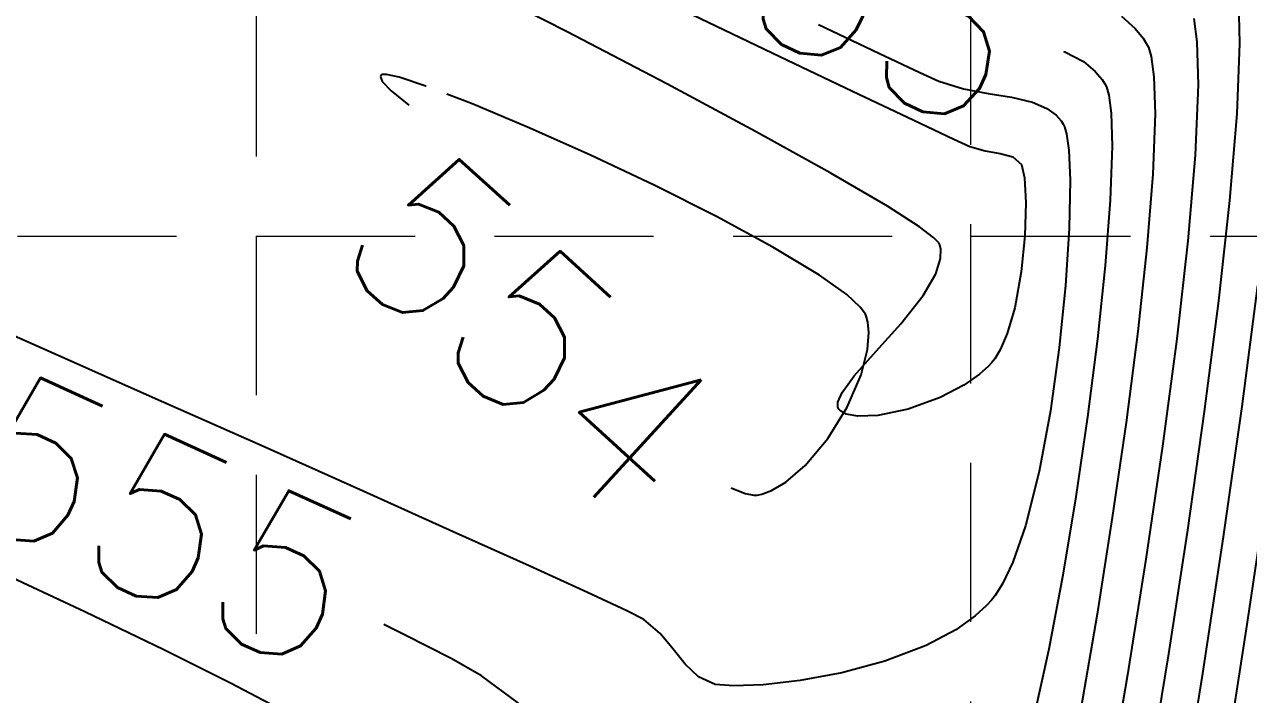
# Model space of a CAD drawing. Header units: inches. Extents: x 2547543 to 2548696, y 7125653 to 7126375.
# Drawn here: x 2548617.76 to 2548648.55, y 7125804.85 to 7125821.7 of the extents above; entities that cross this region are included whole.
import ezdxf

# ---------------------------------------------------------------- set-up
doc = ezdxf.new("R2010")
doc.units = ezdxf.units.IN
doc.header["$MEASUREMENT"] = 0
doc.linetypes.add('HIDDEN', pattern=[0.375, 0.25, -0.125])
for name, color, linetype in [('CONT-MJR', 6, 'Continuous'), ('CONT-MNR', 14, 'Continuous'), ('GRID', 254, 'HIDDEN')]:
    doc.layers.add(name, color=color, linetype=linetype)
doc.styles.add('L80', font='simplex', dxfattribs={"height": 3.2})

msp = doc.modelspace()

# ---------------------------------------------------------------- linework, layer by layer
at = {"layer": 'CONT-MJR', "color": 35, "elevation": 555}
for points in [[(2548643.894469295, 7125821.017285287), (2548643.928076827, 7125821.00742627)], [(2548644.397311414, 7125820.765367869), (2548644.69451782, 7125820.518047737)], [(2548645.093340836, 7125819.470004022), (2548645.118104841, 7125818.636771382)], [(2548645.118104841, 7125818.636771382), (2548645.070093267, 7125817.27710416)], [(2548645.070093267, 7125817.27710416), (2548644.944311763, 7125815.637313589)], [(2548644.207176719, 7125809.823099437), (2548643.877144544, 7125807.848713132)], [(2548627.299126314, 7125806.360972103), (2548626.796567194, 7125806.604719259)], [(2548628.510603292, 7125805.743468625), (2548627.299126314, 7125806.360972103)], [(2548643.522756966, 7125805.987152311), (2548643.154696888, 7125804.317006741)], [(2548630.183629326, 7125804.630289936), (2548629.25457532, 7125805.320402841)]]:
    msp.add_lwpolyline(points, dxfattribs=at)
at = {"layer": 'CONT-MJR', "color": 35, "extrusion": (0.4584526839735231, 0.8887188174881148, 0), "elevation": 7501283.868671487}
msp.add_lwpolyline([(1001823.948410788, 555), (1001823.420420857, 555)], dxfattribs=at)
at = {"layer": 'CONT-MJR', "color": 35, "extrusion": (0.7685817699121067, 0.6397515634672365, 0), "elevation": 6517596.66759756}
msp.add_lwpolyline([(3846276.317796882, 555), (3846276.054080317, 555)], dxfattribs=at)
at = {"layer": 'CONT-MJR', "color": 35, "extrusion": (0.8358657647863474, 0.5489338969840856, 0), "elevation": 6041929.302692224}
msp.add_lwpolyline([(4557191.690826658, 555.0000000000009), (4557191.554461119, 555.0000000000009)], dxfattribs=at)
at = {"layer": 'CONT-MJR', "color": 35, "extrusion": (0.8974530975455622, 0.4411098930038587, 0), "elevation": 5430559.080823625}
msp.add_lwpolyline([(5270856.916334069, 555.0000000000009), (5270856.833907807, 555.0000000000009)], dxfattribs=at)
at = {"layer": 'CONT-MJR', "color": 35, "extrusion": (0.9607344767605442, 0.2774693950035631, 0), "elevation": 4425768.09562712}
msp.add_lwpolyline([(6138850.09245198, 555), (6138849.876638288, 555)], dxfattribs=at)
at = {"layer": 'CONT-MJR', "color": 35, "extrusion": (0.9915125537798447, 0.1300109829859405, 0), "elevation": 3453448.399052422}
msp.add_lwpolyline([(6733988.060522168, 555.0000000000005), (6733987.606610293, 555.0000000000005)], dxfattribs=at)
at = {"layer": 'CONT-MJR', "color": 35, "extrusion": (0.9945590282166135, -0.1041745621196721, 0), "elevation": 1792449.115321237}
msp.add_lwpolyline([(7352548.246569546, 555.0000000000005), (7352546.395171989, 555.0000000000005)], dxfattribs=at)
at = {"layer": 'CONT-MJR', "color": 35, "extrusion": (0.9920437111263299, -0.1258939045970812, 0), "elevation": 1631270.47535553}
msp.add_lwpolyline([(7389977.602158604, 555.0000000000009), (7389975.622137009, 555.0000000000009)], dxfattribs=at)
at = {"layer": 'CONT-MJR', "color": 35, "extrusion": (0.9893868921173888, -0.1453051193395976, 0), "elevation": 1486178.524514821}
msp.add_lwpolyline([(7420515.915542322, 555.0000000000009), (7420513.885373904, 555.0000000000009)], dxfattribs=at)
at = {"layer": 'CONT-MJR', "color": 35, "extrusion": (0.9891688759638754, -0.1467819294884876, 0), "elevation": 1475104.136505404}
msp.add_lwpolyline([(7422725.180741519, 560), (7422721.661875562, 560)], dxfattribs=at)
at = {"layer": 'CONT-MJR', "color": 35, "extrusion": (0.9823575178541318, -0.1870125854467263, 0), "elevation": 1171063.723861429}
msp.add_lwpolyline([(7476719.391815094, 555), (7476717.496821886, 555)], dxfattribs=at)
at = {"layer": 'CONT-MJR', "color": 35, "extrusion": (0.9880213527555906, -0.1543172268381372, 0), "elevation": 1418484.431518575}
msp.add_lwpolyline([(7433749.457760295, 560.0000000000009), (7433745.792647824, 560.0000000000009)], dxfattribs=at)
at = {"layer": 'CONT-MJR', "color": 35, "extrusion": (-0.4943224145365823, -0.869278638002064, 0), "elevation": -7454154.910467884}
msp.add_lwpolyline([(-1306976.324309707, 555), (-1306977.180159598, 555)], dxfattribs=at)
at = {"layer": 'CONT-MNR', "color": 35, "extrusion": (-0.4565952314029443, -0.8896745442351894, 0), "elevation": -7503354.952612559}
msp.add_lwpolyline([(-986163.6545638437, 553.0000000000009), (-986166.7318510772, 553.0000000000009)], dxfattribs=at)
at = {"layer": 'CONT-MNR', "color": 35, "extrusion": (-0.4303637416557141, -0.9026555543883247, 0), "elevation": -7529002.661338132}
msp.add_lwpolyline([(-766156.709320209, 553), (-766154.0281089791, 553)], dxfattribs=at)
at = {"layer": 'CONT-MNR', "color": 35}
for points, elevation in [([(2548648.294130409, 7125822.289842927), (2548648.325074188, 7125821.217288895)], 558), ([(2548645.354176345, 7125821.910529885), (2548645.69871207, 7125821.599948371)], 556), ([(2548633.913131335, 7125820.202102046), (2548631.39097116, 7125821.519757176)], 553), ([(2548637.731028922, 7125821.697640149), (2548639.248750521, 7125820.976286985)], 554), ([(2548645.69871207, 7125821.599948371), (2548645.897076492, 7125821.352328894)], 556), ([(2548645.986243288, 7125821.215160195), (2548646.029351871, 7125821.128584562)], 556), ([(2548647.249623179, 7125821.261525738), (2548647.280244099, 7125820.181021335)], 557), ([(2548636.567279749, 7125820.985482922), (2548638.584006816, 7125820.02480529)], 553), ([(2548639.248750521, 7125820.976286985), (2548640.277681941, 7125820.491592134)], 554), ([(2548626.721894707, 7125820.421331469), (2548626.711236718, 7125820.380744122)], 554), ([(2548626.711236718, 7125820.380744122), (2548626.759291634, 7125820.267481778)], 554), ([(2548626.862849974, 7125820.440058062), (2548626.747554856, 7125820.438112861)], 554), ([(2548627.853032559, 7125820.150133784), (2548627.183574566, 7125820.368967928)], 554), ([(2548646.169721359, 7125820.385393354), (2548646.198159434, 7125819.454139083)], 556), ([(2548626.759291634, 7125820.267481778), (2548626.983462835, 7125820.02709095)], 554), ([(2548626.983462835, 7125820.02709095), (2548627.425054608, 7125819.668365433)], 554), ([(2548627.861347383, 7125820.146940075), (2548627.853032559, 7125820.150133784)], 554), ([(2548641.377215513, 7125820.079136957), (2548641.995935266, 7125819.962527366)], 554), ([(2548630.414367829, 7125819.115986643), (2548629.005571903, 7125819.707445486)], 554), ([(2548643.115368873, 7125819.745108431), (2548643.479180093, 7125819.58718407)], 554), ([(2548643.479180093, 7125819.58718407), (2548643.707162932, 7125819.416344946)], 554), ([(2548640.129822608, 7125819.289658641), (2548641.137298992, 7125818.812355494)], 553), ([(2548643.834406602, 7125819.271000851), (2548643.889929859, 7125819.187593212)], 554), ([(2548643.920051741, 7125819.125357364), (2548643.971321357, 7125818.943668617)], 554), ([(2548638.024310526, 7125817.96976172), (2548636.148100235, 7125819.007044289)], 553), ([(2548641.539007836, 7125818.625208368), (2548641.926476404, 7125818.517638298)], 553), ([(2548641.926476404, 7125818.517638298), (2548642.299075979, 7125818.457229676)], 553), ([(2548644.058458375, 7125817.786349026), (2548644.035350599, 7125816.568938929)], 554), ([(2548642.94405473, 7125817.208574547), (2548642.917769564, 7125816.386776451)], 553), ([(2548648.070798213, 7125817.269277534), (2548647.793344801, 7125814.751036579)], 558), ([(2548640.268974437, 7125816.612534171), (2548639.470194879, 7125817.125432159)], 553), ([(2548636.586261915, 7125816.101782199), (2548635.16536738, 7125816.868655032)], 554), ([(2548644.035350599, 7125816.568938929), (2548643.94371216, 7125815.132987706)], 554), ([(2548637.756949171, 7125815.395972913), (2548636.586261915, 7125816.101782199)], 554), ([(2548640.80672347, 7125816.046015366), (2548640.784716437, 7125816.156343341)], 553), ([(2548647.021644461, 7125816.255418873), (2548646.743264573, 7125813.78945774)], 557), ([(2548638.445280994, 7125814.903492946), (2548637.756949171, 7125815.395972913)], 554), ([(2548642.828093758, 7125815.47366757), (2548642.666197309, 7125814.57035507)], 553), ([(2548639.805872855, 7125814.171499641), (2548640.36615586, 7125814.881397575)], 553), ([(2548647.793344801, 7125814.751036579), (2548647.434871567, 7125811.964227911)], 558), ([(2548642.666197309, 7125814.57035507), (2548642.478747526, 7125813.922702476)], 553), ([(2548638.942530762, 7125814.335412271), (2548638.910337364, 7125814.413354434)], 554), ([(2548638.996320507, 7125813.954191957), (2548638.970643835, 7125814.215063047)], 554), ([(2548639.18414966, 7125813.480584972), (2548639.805872855, 7125814.171499641)], 553), ([(2548638.963954446, 7125813.521293407), (2548638.996320507, 7125813.954191957)], 554), ([(2548645.76159165, 7125813.974196238), (2548645.4678062, 7125811.687925234)], 556), ([(2548620.904855436, 7125812.35355407), (2548617.927692392, 7125813.672307757)], 554), ([(2548642.301399278, 7125813.514683527), (2548642.164602317, 7125813.291813515)], 553), ([(2548643.785831074, 7125813.572983516), (2548643.56399536, 7125811.983414514)], 554), ([(2548642.164602317, 7125813.291813515), (2548642.090422479, 7125813.197547866)], 553), ([(2548638.323331154, 7125812.445812707), (2548638.630407492, 7125812.859103538)], 553), ([(2548641.388990436, 7125812.629514067), (2548640.790329169, 7125812.317976306)], 553), ([(2548638.218096298, 7125812.076445039), (2548638.215794576, 7125812.201734126)], 553), ([(2548638.244551099, 7125812.026240285), (2548638.218096298, 7125812.076445039)], 553), ([(2548638.292823737, 7125811.97675262), (2548638.244551099, 7125812.026240285)], 553), ([(2548638.428629903, 7125811.901270625), (2548638.292823737, 7125811.97675262)], 553), ([(2548638.717866328, 7125811.843905123), (2548638.428629903, 7125811.901270625)], 553), ([(2548636.91189378, 7125810.188849233), (2548637.395994105, 7125810.605905651)], 554), ([(2548635.884442009, 7125809.898846978), (2548636.103103048, 7125809.858044651)], 554), ([(2548636.308337271, 7125809.887500971), (2548636.546987467, 7125809.974585452)], 554), ([(2548630.44946126, 7125808.082495095), (2548628.545871562, 7125808.942209528)], 554), ([(2548642.937612123, 7125809.093534705), (2548642.622092355, 7125808.179619706)], 554), ([(2548619.279389476, 7125806.924709122), (2548617.049738715, 7125807.96867026)], 556), ([(2548631.924714114, 7125807.409361654), (2548630.44946126, 7125808.082495095)], 554), ([(2548621.26116502, 7125805.9721426), (2548619.279389476, 7125806.924709122)], 556), ([(2548641.675434581, 7125806.82484373), (2548641.186405576, 7125806.476173236)], 554), ([(2548634.708816773, 7125805.29438956), (2548634.377168337, 7125805.608653907)], 554), ([(2548635.135530105, 7125805.10335649), (2548634.708816773, 7125805.29438956)], 554), ([(2548637.273037719, 7125805.201777976), (2548636.343335023, 7125805.09471757)], 554), ([(2548645.504219031, 7125805.343591389), (2548645.010017001, 7125802.44693514)], 557), ([(2548647.388803696, 7125805.375513187), (2548646.821072292, 7125801.841612843)], 559), ([(2548635.605026761, 7125805.064980199), (2548635.135530105, 7125805.10335649)], 554), ([(2548636.343335023, 7125805.09471757), (2548635.605026761, 7125805.064980199)], 554)]:
    msp.add_lwpolyline(points, dxfattribs=dict(at, elevation=elevation))
at = {"layer": 'CONT-MNR', "color": 35, "extrusion": (0.9906885286088326, 0.1361478581648135, 0), "elevation": 3495080.896094156}
msp.add_lwpolyline([(6712477.110449952, 557.0000000000005), (6712476.516456631, 557.0000000000005)], dxfattribs=at)
at = {"layer": 'CONT-MNR', "color": 35, "extrusion": (0.8384236708326873, 0.5450190347019466, 0), "elevation": 6020553.323584354}
msp.add_lwpolyline([(4585396.769295829, 556), (4585396.605692745, 556)], dxfattribs=at)
at = {"layer": 'CONT-MNR', "color": 35, "extrusion": (0.9991673642315393, -0.04079924330914049, 0), "elevation": 2255798.115695899}
msp.add_lwpolyline([(7223870.92678786, 558.0000000000005), (7223869.156283701, 558.0000000000005)], dxfattribs=at)
at = {"layer": 'CONT-MNR', "color": 35, "extrusion": (0.958086611651487, 0.2864786982904188, 0), "elevation": 4483219.599728019}
msp.add_lwpolyline([(6097021.023428392, 556), (6097020.776062873, 556)], dxfattribs=at)
at = {"layer": 'CONT-MNR', "color": 35, "extrusion": (0.9907044643402193, 0.1360318504481912, 0), "elevation": 3494293.671353051}
msp.add_lwpolyline([(6712885.524233953, 556), (6712885.013290847, 556)], dxfattribs=at)
at = {"layer": 'CONT-MNR', "color": 35, "extrusion": (-0.547331642867061, 0.8369158098138929, 0), "elevation": 4568767.717757482}
msp.add_lwpolyline([(-6033173.025511215, 554.0000000000009), (-6033172.994850844, 554.0000000000009)], dxfattribs=at)
at = {"layer": 'CONT-MNR', "color": 35, "extrusion": (-0.2164024856481859, -0.9763042375229591, 0), "elevation": -7508497.879566875}
msp.add_lwpolyline([(946190.2790629212, 554), (946189.9505540612, 554)], dxfattribs=at)
at = {"layer": 'CONT-MNR', "color": 35, "extrusion": (-0.4147879821920769, -0.9099180896262177, 0), "elevation": -7541058.326842019}
msp.add_lwpolyline([(-636650.81055767, 554.0000000000009), (-636650.2841533618, 554.0000000000009)], dxfattribs=at)
at = {"layer": 'CONT-MNR', "color": 35, "extrusion": (0.4715323739548942, 0.8818487513811323, 0), "elevation": 7485659.04719091}
msp.add_lwpolyline([(1112542.74783749, 553.0000000000009), (1112545.282250445, 553.0000000000009)], dxfattribs=at)
at = {"layer": 'CONT-MNR', "color": 35, "extrusion": (-0.4294782067709196, -0.9030772225611912, 0), "elevation": -7529750.485238503}
msp.add_lwpolyline([(-758766.9522685236, 553), (-758765.2405480267, 553)], dxfattribs=at)
at = {"layer": 'CONT-MNR', "color": 35, "extrusion": (-0.2985377073618635, -0.954397840150072, 0), "elevation": -7561732.846467831}
msp.add_lwpolyline([(305091.1860336498, 554), (305091.8362329095, 554)], dxfattribs=at)
at = {"layer": 'CONT-MNR', "color": 35, "extrusion": (0.9991193158651928, -0.04195941688190483, 0), "elevation": 2247407.467418206}
msp.add_lwpolyline([(7226484.337957117, 557.0000000000009), (7226482.568113199, 557.0000000000009)], dxfattribs=at)
at = {"layer": 'CONT-MNR', "color": 35, "extrusion": (-0.3585584706688533, -0.9335072699832675, 0), "elevation": -7565837.020030543}
msp.add_lwpolyline([(-175859.3113720315, 554), (-175859.9817764931, 554)], dxfattribs=at)
at = {"layer": 'CONT-MNR', "color": 35, "extrusion": (-0.156490258538054, -0.9876795021578069, 0), "elevation": -7436863.957920046}
msp.add_lwpolyline([(1402120.049492289, 554.0000000000009), (1402120.645597629, 554.0000000000009)], dxfattribs=at)
at = {"layer": 'CONT-MNR', "color": 35, "extrusion": (-0.2277701587887394, -0.9737149247933672, 0), "elevation": -7519021.884282747}
msp.add_lwpolyline([(858602.199565361, 554.0000000000009), (858602.7445632534, 554.0000000000009)], dxfattribs=at)
at = {"layer": 'CONT-MNR', "color": 35, "extrusion": (0.752403277198034, 0.6587027466632113, 0), "elevation": 6611404.699451996}
msp.add_lwpolyline([(3682691.271405188, 554.0000000000009), (3682691.078232059, 554.0000000000009)], dxfattribs=at)
at = {"layer": 'CONT-MNR', "color": 35, "extrusion": (0.9992711600585896, -0.03817261682359287, 0), "elevation": 2274777.467436738}
msp.add_lwpolyline([(7217914.367046876, 556.0000000000009), (7217912.843422043, 556.0000000000009)], dxfattribs=at)
at = {"layer": 'CONT-MNR', "color": 35, "extrusion": (0.9965283653541623, -0.08325393110575217, 0), "elevation": 1946547.795846972}
msp.add_lwpolyline([(7313266.192637015, 558.0000000000009), (7313264.006064646, 558.0000000000009)], dxfattribs=at)
at = {"layer": 'CONT-MNR', "color": 35, "extrusion": (0.4077265710552053, 0.9131040703312875, 0), "elevation": 7545758.778989105}
msp.add_lwpolyline([(578219.276415905, 554.0000000000009), (578220.9889914878, 554.0000000000009)], dxfattribs=at)
at = {"layer": 'CONT-MNR', "color": 35, "extrusion": (0.9001152269090927, 0.4356519003589823, 0), "elevation": 5398449.84398417}
msp.add_lwpolyline([(5303736.800967379, 554), (5303736.73182529, 554)], dxfattribs=at)
at = {"layer": 'CONT-MNR', "color": 35, "extrusion": (-0.422297984858529, -0.9064570657148774, 0), "elevation": -7535534.827872552}
msp.add_lwpolyline([(-698985.1580484486, 553.0000000000005), (-698984.7148847738, 553.0000000000005)], dxfattribs=at)
at = {"layer": 'CONT-MNR', "color": 35, "extrusion": (0.9909543371171617, 0.1341994849047002, 0), "elevation": 3481871.02891289}
msp.add_lwpolyline([(6719334.479583256, 554.0000000000009), (6719334.071656117, 554.0000000000009)], dxfattribs=at)
at = {"layer": 'CONT-MNR', "color": 35, "extrusion": (-0.2700704178491909, -0.9628405732013808, 0), "elevation": -7549340.018547574}
msp.add_lwpolyline([(529463.4438661041, 553.0000000000009), (529463.7744055928, 553.0000000000009)], dxfattribs=at)
at = {"layer": 'CONT-MNR', "color": 35, "extrusion": (0.9990761614913996, 0.04297468486924466, 0), "elevation": 2852519.296736465}
msp.add_lwpolyline([(7009708.259995401, 554.0000000000005), (7009707.506216606, 554.0000000000005)], dxfattribs=at)
at = {"layer": 'CONT-MNR', "color": 35, "extrusion": (-0.4266920540500411, -0.9043969764492564, 0), "elevation": -7532049.645480949}
msp.add_lwpolyline([(-735553.2539378554, 554.0000000000009), (-735555.0423458419, 554.0000000000009)], dxfattribs=at)
at = {"layer": 'CONT-MNR', "color": 35, "extrusion": (-0.6542299206323344, -0.7562957166012574, 0), "elevation": -7056624.166225098}
msp.add_lwpolyline([(-2734396.090675163, 553), (-2734395.793912495, 553)], dxfattribs=at)
at = {"layer": 'CONT-MNR', "color": 35, "extrusion": (0.9765724082878287, 0.2151890595985556, 0), "elevation": 4022332.389548346}
msp.add_lwpolyline([(6410437.358644783, 553.0000000000009), (6410437.014732725, 553.0000000000009)], dxfattribs=at)
at = {"layer": 'CONT-MNR', "color": 35, "extrusion": (0.9963692065110987, -0.085137561137513, 0), "elevation": 1932718.793532359}
msp.add_lwpolyline([(7316931.644957324, 557.0000000000009), (7316929.479778789, 557.0000000000009)], dxfattribs=at)
at = {"layer": 'CONT-MNR', "color": 35, "extrusion": (-0.5042706954314473, -0.8635456361589031, 0), "elevation": -7438672.480772531}
msp.add_lwpolyline([(-1392474.264729866, 553), (-1392475.939087644, 553)], dxfattribs=at)
at = {"layer": 'CONT-MNR', "color": 35, "extrusion": (0.998992356565628, 0.0448806363975961, 0), "elevation": 2865886.031899364}
msp.add_lwpolyline([(7004252.838385348, 553), (7004252.208370373, 553)], dxfattribs=at)
at = {"layer": 'CONT-MNR', "color": 35, "extrusion": (0.996736958457919, -0.08071824851950486, 0), "elevation": 1965146.259058179}
msp.add_lwpolyline([(7308288.344209221, 556.0000000000005), (7308286.486726709, 556.0000000000005)], dxfattribs=at)
at = {"layer": 'CONT-MNR', "color": 35, "extrusion": (-0.4476988607025817, -0.8941843938056683, 0), "elevation": -7512815.296950017}
msp.add_lwpolyline([(-911270.3032962563, 554.0000000000009), (-911272.0588726788, 554.0000000000009)], dxfattribs=at)
at = {"layer": 'CONT-MNR', "color": 35, "extrusion": (0.6046368583301114, 0.7965012677633933, 0), "elevation": 7216723.810979233}
msp.add_lwpolyline([(2278535.704508776, 553.0000000000005), (2278536.164328204, 553.0000000000005)], dxfattribs=at)
at = {"layer": 'CONT-MNR', "color": 35, "extrusion": (0.7225698125107309, 0.6912979575032805, 0), "elevation": 6767633.063539563}
msp.add_lwpolyline([(3387029.526887716, 553.0000000000009), (3387029.707274809, 553.0000000000009)], dxfattribs=at)
at = {"layer": 'CONT-MNR', "color": 35, "extrusion": (0.9952120715094348, -0.09773910538724882, 0), "elevation": 1839969.278933971}
msp.add_lwpolyline([(7340800.566214014, 553.0000000000009), (7340799.648712198, 553.0000000000009)], dxfattribs=at)
at = {"layer": 'CONT-MNR', "color": 35, "extrusion": (0.8877850516228946, 0.4602582993438953, 0), "elevation": 5542361.216183539}
msp.add_lwpolyline([(5153159.991002453, 553.0000000000009), (5153160.044872235, 553.0000000000009)], dxfattribs=at)
at = {"layer": 'CONT-MNR', "color": 35, "extrusion": (0.9996944370225208, -0.0247190733286081, 0), "elevation": 2371718.467082417}
msp.add_lwpolyline([(7186638.464439703, 553.0000000000005), (7186638.699437059, 553.0000000000005)], dxfattribs=at)
at = {"layer": 'CONT-MNR', "color": 35, "extrusion": (0.9941667300516474, -0.1078541276837157, 0), "elevation": 1765230.372638194}
msp.add_lwpolyline([(7359131.261438285, 556.0000000000009), (7359129.143074278, 556.0000000000009)], dxfattribs=at)
at = {"layer": 'CONT-MNR', "color": 35, "extrusion": (0.9556387892469443, -0.2945411762158803, 0), "elevation": 336733.8387152348}
msp.add_lwpolyline([(7560385.253618423, 553), (7560385.65335976, 553)], dxfattribs=at)
at = {"layer": 'CONT-MNR', "color": 35, "extrusion": (0.8654685946285746, -0.5009631839882447, 0), "elevation": -1364002.715585179}
msp.add_lwpolyline([(7443943.983656948, 553.0000000000005), (7443944.616474728, 553.0000000000005)], dxfattribs=at)
at = {"layer": 'CONT-MNR', "color": 35, "extrusion": (0.9949177265596992, -0.1006911981122462, 0), "elevation": 1818184.175021342}
msp.add_lwpolyline([(7346225.804250726, 554), (7346224.23627767, 554)], dxfattribs=at)
at = {"layer": 'CONT-MNR', "color": 35, "extrusion": (0.9917131129670524, -0.1284721820831201, 0), "elevation": 1612059.390055056}
msp.add_lwpolyline([(7394194.779123786, 559), (7394191.713285649, 559)], dxfattribs=at)
at = {"layer": 'CONT-MNR', "color": 35, "extrusion": (0.403737625542774, 0.9148748164208494, 0), "elevation": 7548200.425844013}
msp.add_lwpolyline([(545292.7333933054, 554.0000000000009), (545296.106109241, 554.0000000000009)], dxfattribs=at)
at = {"layer": 'CONT-MNR', "color": 35, "extrusion": (-0.6802670638949412, -0.7329643386821463, 0), "elevation": -6956723.000411157}
msp.add_lwpolyline([(-2979395.629321949, 554), (-2979396.089672684, 554)], dxfattribs=at)
at = {"layer": 'CONT-MNR', "color": 35, "extrusion": (0.8110729292547069, 0.5849450430854077, 0), "elevation": 6235341.845658083}
msp.add_lwpolyline([(4288741.472348357, 554.0000000000009), (4288741.690549536, 554.0000000000009)], dxfattribs=at)
at = {"layer": 'CONT-MNR', "color": 35, "extrusion": (0.9737846232933581, 0.2274719926439571, 0), "elevation": 4102748.598650207}
msp.add_lwpolyline([(6359264.32589123, 554.0000000000005), (6359264.44948039, 554.0000000000005)], dxfattribs=at)
at = {"layer": 'CONT-MNR', "color": 35, "extrusion": (0.9171122109375638, -0.3986291416206468, 0), "elevation": -503165.9487818046}
msp.add_lwpolyline([(7551134.124980388, 553.0000000000009), (7551133.680085044, 553.0000000000009)], dxfattribs=at)
at = {"layer": 'CONT-MNR', "color": 35, "extrusion": (0.9692068678182976, -0.2462479388215165, 0), "elevation": 715441.495408965}
msp.add_lwpolyline([(7533983.845200147, 554.0000000000009), (7533984.495304047, 554.0000000000009)], dxfattribs=at)
at = {"layer": 'CONT-MNR', "color": 35, "extrusion": (0.9913643511214053, -0.1311362776871264, 0), "elevation": 1592184.829033081}
msp.add_lwpolyline([(7398497.810648871, 557), (7398495.092962892, 557)], dxfattribs=at)
at = {"layer": 'CONT-MNR', "color": 35, "extrusion": (0.746624810722448, -0.6652453622639309, 0), "elevation": -2837537.121851399}
msp.add_lwpolyline([(7015778.706137045, 553), (7015779.538524913, 553)], dxfattribs=at)
at = {"layer": 'CONT-MNR', "color": 35, "extrusion": (0.5714711223077961, -0.8206221763809871, 0), "elevation": -4391124.913588493}
msp.add_lwpolyline([(6163668.258267771, 553), (6163667.784191462, 553)], dxfattribs=at)
at = {"layer": 'CONT-MNR', "color": 35, "extrusion": (0.6673054169889958, -0.7447841838124267, 0), "elevation": -3606470.280608007}
msp.add_lwpolyline([(6653281.928335327, 553.0000000000009), (6653281.635389147, 553.0000000000009)], dxfattribs=at)
at = {"layer": 'CONT-MNR', "color": 35, "extrusion": (0.7333556725923888, -0.6798451716946772, 0), "elevation": -2975388.562332075}
msp.add_lwpolyline([(6958437.549806988, 553), (6958437.411227153, 553)], dxfattribs=at)
at = {"layer": 'CONT-MNR', "color": 35, "extrusion": (0.9175825283209145, -0.3975453480047254, 0), "elevation": -494247.3282222226}
msp.add_lwpolyline([(7551720.016099578, 554), (7551720.909278556, 554)], dxfattribs=at)
at = {"layer": 'CONT-MNR', "color": 35, "extrusion": (-0.4062846417948578, -0.9137465676223491, 0), "elevation": -7546652.110981043}
msp.add_lwpolyline([(-566311.4460890214, 554), (-566314.5155788679, 554)], dxfattribs=at)
at = {"layer": 'CONT-MNR', "color": 35, "extrusion": (0.9151186619697878, -0.4031846159200835, 0), "elevation": -540711.4617918185}
msp.add_lwpolyline([(7548535.447653304, 553.0000000000005), (7548535.714371264, 553.0000000000005)], dxfattribs=at)
at = {"layer": 'CONT-MNR', "color": 35, "extrusion": (-0.3427930303241537, 0.9394109528641786, 0), "elevation": 5820409.839836745}
msp.add_lwpolyline([(-4836899.871351918, 553.0000000000009), (-4836899.018627521, 553.0000000000009)], dxfattribs=at)
at = {"layer": 'CONT-MNR', "color": 35, "extrusion": (0.8513402398114677, -0.5246139495645848, 0), "elevation": -1568541.946575162}
msp.add_lwpolyline([(7403540.916926322, 554), (7403541.840554965, 554)], dxfattribs=at)
at = {"layer": 'CONT-MNR', "color": 35, "extrusion": (0.2081369947097552, -0.9780996837915813, 0), "elevation": -6439288.221100567}
msp.add_lwpolyline([(3975969.06749332, 553), (3975968.288988797, 553)], dxfattribs=at)
at = {"layer": 'CONT-MNR', "color": 35, "extrusion": (0.9831477493430109, -0.1828127538268933, 0), "elevation": 1203003.871878904}
msp.add_lwpolyline([(7471650.562192617, 554), (7471649.011412831, 554)], dxfattribs=at)
at = {"layer": 'CONT-MNR', "color": 35, "extrusion": (0.9900117374472304, -0.1409849627326126, 0), "elevation": 1518559.458406093}
msp.add_lwpolyline([(7413958.709162885, 559), (7413955.398915738, 559)], dxfattribs=at)
at = {"layer": 'CONT-MNR', "color": 35, "extrusion": (0.03865652867857235, -0.999252557059787, 0), "elevation": -7021964.18046059}
msp.add_lwpolyline([(2822193.41608215, 553), (2822192.905751535, 553)], dxfattribs=at)
at = {"layer": 'CONT-MNR', "color": 35, "extrusion": (0.9897093678170805, -0.1430921635000142, 0), "elevation": 1502770.483613432}
msp.add_lwpolyline([(7417173.774822943, 556), (7417171.357736161, 556)], dxfattribs=at)
at = {"layer": 'CONT-MNR', "color": 35, "extrusion": (0.9900089989078402, -0.1410041917160491, 0), "elevation": 1518414.539229727}
msp.add_lwpolyline([(7413987.940634035, 558.0000000000009), (7413984.925828578, 558.0000000000009)], dxfattribs=at)
at = {"layer": 'CONT-MNR', "color": 35, "extrusion": (0.4076848092722553, 0.9131227169929818, 0), "elevation": 7545775.169267816}
msp.add_lwpolyline([(577875.9228655789, 554.0000000000009), (577878.7355556241, 554.0000000000009)], dxfattribs=at)
at = {"layer": 'CONT-MNR', "color": 35, "extrusion": (0.7670724077111523, -0.6415605359809906, 0), "elevation": -2616649.447895977}
msp.add_lwpolyline([(7101117.872160888, 554.0000000000009), (7101118.757885527, 554.0000000000009)], dxfattribs=at)
at = {"layer": 'CONT-MNR', "color": 35, "extrusion": (0.9893387629133484, -0.14563245585063, 0), "elevation": 1483725.293769236}
msp.add_lwpolyline([(7421006.766135478, 557.0000000000009), (7421003.893424018, 557.0000000000009)], dxfattribs=at)
at = {"layer": 'CONT-MNR', "color": 35, "extrusion": (0.9698790988150511, -0.2435868093343822, 0), "elevation": 736122.4145125453}
msp.add_lwpolyline([(7531990.51090442, 554.0000000000009), (7531989.103271082, 554.0000000000009)], dxfattribs=at)
at = {"layer": 'CONT-MNR', "color": 35, "extrusion": (-0.5063405406249496, 0.8623336111503678, 0), "elevation": 4854347.440697445}
msp.add_lwpolyline([(-5805861.431995761, 554), (-5805861.855157179, 554)], dxfattribs=at)
at = {"layer": 'CONT-MNR', "color": 35, "extrusion": (0.4093573939304048, 0.9123741140752009, 0), "elevation": 7544703.560352186}
msp.add_lwpolyline([(591699.8665825329, 554.0000000000009), (591702.3523491756, 554.0000000000009)], dxfattribs=at)
at = {"layer": 'CONT-MNR', "color": 35, "extrusion": (-0.3831576870398495, -0.9236829471535527, 0), "elevation": -7558518.518812498}
msp.add_lwpolyline([(-376177.7137394031, 554), (-376177.334165175, 554)], dxfattribs=at)
at = {"layer": 'CONT-MNR', "color": 35, "extrusion": (0.04982193398947347, -0.9987581163092237, 0), "elevation": -6989982.45130639}
msp.add_lwpolyline([(2900492.621861922, 554.0000000000009), (2900492.710365685, 554.0000000000009)], dxfattribs=at)
at = {"layer": 'CONT-MNR', "color": 35, "extrusion": (0.2096064461750889, -0.9777858342816435, 0), "elevation": -6433305.366599147}
msp.add_lwpolyline([(3985636.046171585, 554), (3985636.165666434, 554)], dxfattribs=at)
at = {"layer": 'CONT-MNR', "color": 35, "extrusion": (0.9876367345185684, -0.1567599458710644, 0), "elevation": 1400094.066196214}
msp.add_lwpolyline([(7437236.494978737, 556), (7437234.040802826, 556)], dxfattribs=at)
at = {"layer": 'CONT-MNR', "color": 35, "extrusion": (0.9884391325437899, -0.1516182088539503, 0), "elevation": 1438780.045384966}
msp.add_lwpolyline([(7429849.741035117, 558), (7429846.592769898, 558)], dxfattribs=at)
at = {"layer": 'CONT-MNR', "color": 35, "extrusion": (0.9885797408180136, -0.150698692908031, 0), "elevation": 1445691.619053207}
msp.add_lwpolyline([(7428508.142852488, 559), (7428504.661420617, 559)], dxfattribs=at)
at = {"layer": 'CONT-MNR', "color": 35, "extrusion": (0.9040361395292883, -0.4274560309844525, 0), "elevation": -741904.6449006107}
msp.add_lwpolyline([(7531420.77736703, 554), (7531420.169320498, 554)], dxfattribs=at)
at = {"layer": 'CONT-MNR', "color": 35, "extrusion": (0.987505782125728, -0.157582772752146, 0), "elevation": 1393898.007869846}
msp.add_lwpolyline([(7438399.55079327, 557.0000000000009), (7438396.604416037, 557.0000000000009)], dxfattribs=at)
at = {"layer": 'CONT-MNR', "color": 35, "extrusion": (-0.4222183879669016, -0.9064941438656021, 0), "elevation": -7535581.949674232}
msp.add_lwpolyline([(-698325.9183912245, 554), (-698327.0027210182, 554)], dxfattribs=at)
at = {"layer": 'CONT-MNR', "color": 35, "extrusion": (0.8446768893950001, -0.535276519681171, 0), "elevation": -1661498.205397225}
msp.add_lwpolyline([(7383233.436810361, 554.0000000000009), (7383233.092906963, 554.0000000000009)], dxfattribs=at)
at = {"layer": 'CONT-MNR', "color": 35, "extrusion": (0.6750009041555465, -0.7378169009918347, 0), "elevation": -3537205.273285818}
msp.add_lwpolyline([(6690357.334144084, 554), (6690356.952315064, 554)], dxfattribs=at)
at = {"layer": 'CONT-MNR', "color": 35, "extrusion": (0.7360082088865748, -0.6769726113009125, 0), "elevation": -2948154.826341368}
msp.add_lwpolyline([(6970013.494423417, 554.0000000000009), (6970013.308725934, 554.0000000000009)], dxfattribs=at)
at = {"layer": 'CONT-MNR', "color": 35, "extrusion": (0.7837778571055906, -0.6210412793937039, 0), "elevation": -2427851.201919799}
msp.add_lwpolyline([(7167862.005652123, 554.0000000000009), (7167861.852314189, 554.0000000000009)], dxfattribs=at)
at = {"layer": 'CONT-MNR', "color": 35, "extrusion": (0.4479888664834064, 0.8940391353329634, 0), "elevation": 7512509.452884018}
msp.add_lwpolyline([(913704.1407471201, 554.0000000000009), (913704.6179599646, 554.0000000000009)], dxfattribs=at)
at = {"layer": 'CONT-MNR', "color": 35, "extrusion": (-0.644755651087808, -0.7643887429772477, 0), "elevation": -7090132.199809256}
msp.add_lwpolyline([(-2646256.985898331, 554), (-2646257.532009698, 554)], dxfattribs=at)
at = {"layer": 'CONT-MNR', "color": 35, "extrusion": (0.9854742420054902, -0.1698249638413179, 0), "elevation": 1301483.846199836}
msp.add_lwpolyline([(7455122.626084364, 556.0000000000005), (7455120.209853195, 556.0000000000005)], dxfattribs=at)
at = {"layer": 'CONT-MNR', "color": 35, "extrusion": (0.4679695570485691, -0.883744586221475, 0), "elevation": -5104706.408702067}
msp.add_lwpolyline([(5587008.350975618, 554), (5587007.502240671, 554)], dxfattribs=at)
at = {"layer": 'CONT-MNR', "color": 35, "extrusion": (0.770126204068356, 0.637891550192715, 0), "elevation": 6508261.318499957}
msp.add_lwpolyline([(3862017.775284043, 554), (3862018.287929903, 554)], dxfattribs=at)
at = {"layer": 'CONT-MNR', "color": 35, "extrusion": (0.4461120311647468, 0.8949771257691808, 0), "elevation": 7514403.955225034}
msp.add_lwpolyline([(897948.1683855951, 556), (897950.0449267249, 556)], dxfattribs=at)
at = {"layer": 'CONT-MNR', "color": 35, "extrusion": (0.7881934702082495, 0.61542753718133, 0), "elevation": 6394233.970199135}
msp.add_lwpolyline([(4048013.672797947, 554), (4048014.157688196, 554)], dxfattribs=at)
at = {"layer": 'CONT-MNR', "color": 35, "extrusion": (0.3546833588960163, -0.9349864784702716, 0), "elevation": -5758571.981478446}
msp.add_lwpolyline([(4910349.181399314, 554), (4910348.069743718, 554)], dxfattribs=at)
at = {"layer": 'CONT-MNR', "color": 35, "extrusion": (0.9870370951472992, -0.160492282690419, 0), "elevation": 1371971.820221965}
msp.add_lwpolyline([(7442472.82397519, 558), (7442469.614003939, 558)], dxfattribs=at)
at = {"layer": 'CONT-MNR', "color": 35, "extrusion": (0.258723219845551, -0.9659514974949575, 0), "elevation": -6223790.480993119}
msp.add_lwpolyline([(4305473.432806653, 554), (4305472.314489594, 554)], dxfattribs=at)
at = {"layer": 'CONT-MNR', "color": 35, "extrusion": (0.182379579909659, -0.9832281977404718, 0), "elevation": -6541473.210795124}
msp.add_lwpolyline([(3805494.453364333, 554.0000000000005), (3805493.391881397, 554.0000000000005)], dxfattribs=at)
at = {"layer": 'CONT-MNR', "color": 35, "extrusion": (0.4665537178275846, 0.8844928650821661, 0), "elevation": 7491793.308158885}
msp.add_lwpolyline([(1070330.576035457, 556.0000000000009), (1070332.071478037, 556.0000000000009)], dxfattribs=at)
at = {"layer": 'GRID', "color": 252, "linetype": 'HIDDEN', "lineweight": 0, "ltscale": 16}
for p, q in [((2548641.551408239, 7126356.672056636), (2548641.551408239, 7125726.296813901)), ((2548623.583313587, 7126356.376313465), (2548623.583313587, 7125726.296813901)), ((2547561.583313602, 7125816.376313472), (2548677.583313586, 7125816.376313472))]:
    msp.add_line(p, q, dxfattribs=at)

# ---------------------------------------------------------------- texts
at = {"layer": 'CONT-MJR', "color": 35, "char_height": 4, "width": 15.04761904761905, "attachment_point": 1, "style": 'L80'}
for insert, rotation in [((2548634.180107675, 7125826.86843196, 555), 334.5678372562447), ((2548617.382468102, 7125813.165470252, 555), 335.54014519443376)]:
    msp.add_mtext('\\Fsimplex.shx;\\W1.0000000000;\\T1.0000000000;\\o\\l555', dxfattribs=dict(at, insert=insert, rotation=rotation))
at = {"layer": 'CONT-MNR', "color": 35, "insert": (2548628.062795399, 7125818.883587597, 554), "char_height": 4, "width": 15.04761904761905, "attachment_point": 1, "rotation": 317.64612103943114, "style": 'L80'}
msp.add_mtext('\\Fsimplex.shx;\\W1.0000000000;\\T1.0000000000;\\o\\l554', dxfattribs=at)

doc.saveas('drawing.dxf')
